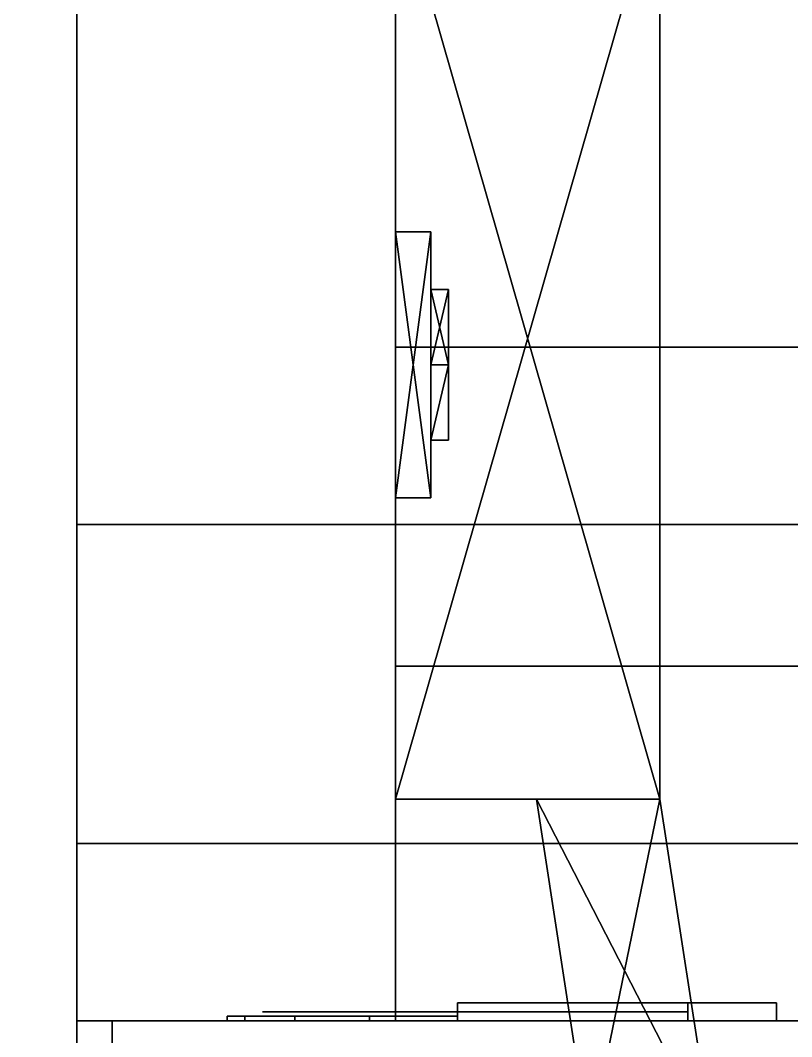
# Model space of a CAD drawing. Extents: x 0 to 2992, y -2739 to 0.
# Drawn here: x 144.8 to 188.4, y -680.9 to -623.6 of the extents above; entities that cross this region are included whole.
import ezdxf

# ---------------------------------------------------------------- set-up
doc = ezdxf.new("R2010")
doc.units = 0
for name, color, linetype in [('LAYER0', 7, 'CONTINUOUS'), ('LAYER219', 28, 'CONTINUOUS'), ('LAYER220', 253, 'CONTINUOUS'), ('LAYER221', 28, 'CONTINUOUS'), ('LAYER222', 253, 'CONTINUOUS'), ('LAYER223', 28, 'CONTINUOUS'), ('LAYER224', 253, 'CONTINUOUS'), ('LAYER225', 28, 'CONTINUOUS'), ('LAYER226', 253, 'CONTINUOUS'), ('LAYER227', 28, 'CONTINUOUS'), ('LAYER228', 253, 'CONTINUOUS'), ('LAYER229', 9, 'CONTINUOUS'), ('LAYER360', 9, 'CONTINUOUS'), ('LAYER362', 9, 'CONTINUOUS'), ('LAYER363', 9, 'CONTINUOUS'), ('LAYER88', 7, 'CONTINUOUS'), ('LAYER91', 7, 'CONTINUOUS'), ('LAYER93', 7, 'CONTINUOUS'), ('LAYER98', 7, 'CONTINUOUS')]:
    doc.layers.add(name, color=color, linetype=linetype)

msp = doc.modelspace()

# ---------------------------------------------------------------- linework, layer by layer
at = {"layer": 'LAYER0', "invisible_edges": 1}
for points in [[(2992.49, 0), (0, -2716.32), (0, 0), (2992.49, 0)], [(2992.49, -2716.32, 5), (0, 0, 5), (0, -2716.32, 5), (2992.49, -2716.32, 5)], [(0, 0, 5), (2992.49, -2716.32, 5), (2992.49, 0, 5), (0, 0, 5)], [(0, -2716.32), (2992.49, 0), (2992.49, -2716.32), (0, -2716.32)]]:
    msp.add_3dface(points, dxfattribs=at)
at = {"layer": 'LAYER219'}
for points in [[(187.5, -679, 167), (169.5, -679, 167), (169.5, -679, 167), (187.5, -679, 167)], [(187.5, -679, 209), (169.5, -679, 209), (169.5, -679, 209), (187.5, -679, 209)], [(182.5, -679, 179), (182.5, -680, 179), (169.5, -680, 179), (169.5, -679, 179)], [(169.5, -679, 179), (169.5, -680, 179), (169.5, -680, 167), (169.5, -679, 167)], [(169.5, -679, 167), (169.5, -680, 167), (187.5, -680, 167), (187.5, -679, 167)], [(182.5, -679, 197), (182.5, -680, 197), (169.5, -680, 197), (169.5, -679, 197)], [(169.5, -679, 197), (169.5, -680, 197), (169.5, -680, 209), (169.5, -679, 209)], [(169.5, -679, 209), (169.5, -680, 209), (187.5, -680, 209), (187.5, -679, 209)], [(182.5, -679, 179), (182.5, -680, 179), (182.5, -680, 197), (182.5, -679, 197)], [(187.5, -679, 209), (187.5, -680, 209), (187.5, -679, 209)], [(187.5, -680, 167), (187.5, -680, 209), (187.5, -679, 209), (187.5, -679, 167)], [(169.5, -680, 179), (169.5, -680, 167), (169.5, -680, 179)], [(169.5, -680, 197), (169.5, -680, 209), (169.5, -680, 197)], [(187.5, -680, 167), (169.5, -680, 167), (169.5, -680, 209), (187.5, -680, 209)], [(182.5, -680, 179), (182.5, -680, 197), (182.5, -680, 179)]]:
    msp.add_3dface(points, dxfattribs=at)
for points, invisible_edges in [([(187.5, -679, 167), (182.5, -679, 179), (169.5, -679, 179), (169.5, -679, 167)], 1), ([(187.5, -679, 209), (182.5, -679, 197), (169.5, -679, 197), (169.5, -679, 209)], 1), ([(187.5, -679, 209), (187.5, -679, 167), (182.5, -679, 179), (182.5, -679, 197)], 10), ([(157.4896, -679.75, 183.0251), (156.5, -679.75, 188), (158.5, -679.75, 188), (158.5, -679.75, 182.5)], 10), ([(156.5, -679.75, 188), (157.4896, -679.75, 192.9749), (158.5, -679.75, 193.5), (158.5, -679.75, 188)], 10), ([(160.3076, -679.75, 178.8076), (157.4896, -679.75, 183.0251), (158.5, -679.75, 182.5), (162, -679.75, 182.5)], 10), ([(157.4896, -679.75, 192.9749), (160.3076, -679.75, 197.1924), (162, -679.75, 193.5), (158.5, -679.75, 193.5)], 10), ([(158.5, -679.5, 193.5), (158.5, -679.5, 182.5), (165.5, -679.5, 182.5), (165.2905, -679.5, 193.3167)], 4), ([(164.5251, -679.75, 175.9896), (160.3076, -679.75, 178.8076), (162, -679.75, 182.5), (165.5, -679.75, 182.5)], 10), ([(160.3076, -679.75, 197.1924), (164.5251, -679.75, 200.0104), (165.5, -679.75, 193.5), (162, -679.75, 193.5)], 10), ([(169.5, -679.75, 175), (164.5251, -679.75, 175.9896), (165.5, -679.75, 182.5), (169.5, -679.75, 179)], 2), ([(164.5251, -679.75, 200.0104), (169.5, -679.75, 201), (169.5, -679.75, 197), (165.5, -679.75, 193.5)], 8), ([(165.2905, -679.5, 193.3167), (165.5, -679.5, 182.5), (169.5, -679.5, 179), (169.5, -679.5, 197)], 5), ([(169.5, -679.5, 197), (169.5, -679.5, 179), (182.5, -679.5, 179), (182.5, -679.5, 197)], 1)]:
    msp.add_3dface(points, dxfattribs=dict(at, invisible_edges=invisible_edges))
at = {"layer": 'LAYER220'}
for points in [[(166, -615.5, 181.2174), (180.9215, -667.5, 181.2174), (166, -667.5, 181.2174), (166, -615.5, 181.2174)], [(180.9215, -615.5, 181.2174), (180.9215, -667.5, 181.2174), (166, -615.5, 181.2174), (180.9215, -615.5, 181.2174)], [(166, -667.5, 194.7826), (180.9215, -615.5, 194.7826), (166, -615.5, 194.7826), (166, -667.5, 194.7826)], [(180.9215, -667.5, 194.7826), (180.9215, -615.5, 194.7826), (166, -667.5, 194.7826), (180.9215, -667.5, 194.7826)], [(180.9215, -615.5, 181.2174), (180.9215, -667.5, 194.7826), (180.9215, -667.5, 181.2174), (180.9215, -615.5, 181.2174)], [(180.9215, -615.5, 194.7826), (180.9215, -667.5, 194.7826), (180.9215, -615.5, 181.2174), (180.9215, -615.5, 194.7826)], [(166, -635.5, 214), (166, -650.5, 214), (167.9895, -650.5, 214), (166, -635.5, 214)], [(167.9895, -635.5, 214), (166, -635.5, 214), (167.9895, -650.5, 214), (167.9895, -635.5, 214)], [(166, -635.5, 162), (166, -635.5, 214), (167.9895, -635.5, 214), (166, -635.5, 162)], [(167.9895, -635.5, 162), (166, -635.5, 162), (167.9895, -635.5, 214), (167.9895, -635.5, 162)], [(166, -650.5, 162), (166, -635.5, 162), (167.9895, -635.5, 162), (166, -650.5, 162)], [(167.9895, -650.5, 162), (166, -650.5, 162), (167.9895, -635.5, 162), (167.9895, -650.5, 162)], [(167.9895, -635.5, 214), (167.9895, -650.5, 214), (167.9895, -650.5, 162), (167.9895, -635.5, 214)], [(167.9895, -635.5, 162), (167.9895, -635.5, 214), (167.9895, -650.5, 162), (167.9895, -635.5, 162)], [(167.9895, -643, 201.2909), (168.9843, -638.7573, 206.087), (168.9843, -643, 201.2909), (167.9895, -643, 201.2909)], [(167.9895, -638.7573, 206.087), (168.9843, -638.7573, 206.087), (167.9895, -643, 201.2909), (167.9895, -638.7573, 206.087)], [(167.9895, -638.7573, 206.087), (168.9843, -643, 210.883), (168.9843, -638.7573, 206.087), (167.9895, -638.7573, 206.087)], [(167.9895, -643, 210.883), (168.9843, -643, 210.883), (167.9895, -638.7573, 206.087), (167.9895, -643, 210.883)], [(167.9895, -643, 201.2909), (167.9895, -638.7573, 206.087), (167.9895, -643, 210.883), (167.9895, -643, 201.2909)], [(167.9895, -643, 165.117), (168.9843, -638.7573, 169.913), (168.9843, -643, 165.117), (167.9895, -643, 165.117)], [(167.9895, -638.7573, 169.913), (168.9843, -638.7573, 169.913), (167.9895, -643, 165.117), (167.9895, -638.7573, 169.913)], [(167.9895, -638.7573, 169.913), (168.9843, -643, 174.7091), (168.9843, -638.7573, 169.913), (167.9895, -638.7573, 169.913)], [(167.9895, -643, 174.7091), (168.9843, -643, 174.7091), (167.9895, -638.7573, 169.913), (167.9895, -643, 174.7091)], [(167.9895, -643, 165.117), (167.9895, -638.7573, 169.913), (167.9895, -643, 174.7091), (167.9895, -643, 165.117)], [(168.9843, -647.2427, 206.087), (168.9843, -638.7573, 206.087), (168.9843, -643, 210.883), (168.9843, -647.2427, 206.087)], [(168.9843, -643, 201.2909), (168.9843, -638.7573, 206.087), (168.9843, -647.2427, 206.087), (168.9843, -643, 201.2909)], [(168.9843, -647.2427, 169.913), (168.9843, -638.7573, 169.913), (168.9843, -643, 174.7091), (168.9843, -647.2427, 169.913)], [(168.9843, -643, 165.117), (168.9843, -638.7573, 169.913), (168.9843, -647.2427, 169.913), (168.9843, -643, 165.117)], [(167.9895, -647.2427, 206.087), (168.9843, -643, 201.2909), (168.9843, -647.2427, 206.087), (167.9895, -647.2427, 206.087)], [(167.9895, -643, 201.2909), (168.9843, -643, 201.2909), (167.9895, -647.2427, 206.087), (167.9895, -643, 201.2909)], [(167.9895, -647.2427, 206.087), (167.9895, -643, 201.2909), (167.9895, -643, 210.883), (167.9895, -647.2427, 206.087)], [(167.9895, -647.2427, 206.087), (168.9843, -643, 210.883), (167.9895, -643, 210.883), (167.9895, -647.2427, 206.087)], [(168.9843, -647.2427, 206.087), (168.9843, -643, 210.883), (167.9895, -647.2427, 206.087), (168.9843, -647.2427, 206.087)], [(167.9895, -647.2427, 169.913), (168.9843, -643, 165.117), (168.9843, -647.2427, 169.913), (167.9895, -647.2427, 169.913)], [(167.9895, -643, 165.117), (168.9843, -643, 165.117), (167.9895, -647.2427, 169.913), (167.9895, -643, 165.117)], [(167.9895, -647.2427, 169.913), (167.9895, -643, 165.117), (167.9895, -643, 174.7091), (167.9895, -647.2427, 169.913)], [(167.9895, -647.2427, 169.913), (168.9843, -643, 174.7091), (167.9895, -643, 174.7091), (167.9895, -647.2427, 169.913)], [(168.9843, -647.2427, 169.913), (168.9843, -643, 174.7091), (167.9895, -647.2427, 169.913), (168.9843, -647.2427, 169.913)], [(167.9895, -650.5, 214), (166, -650.5, 214), (166, -650.5, 162), (167.9895, -650.5, 214)], [(167.9895, -650.5, 162), (167.9895, -650.5, 214), (166, -650.5, 162), (167.9895, -650.5, 162)], [(173.9581, -667.5, 181.2174), (183.9058, -686.8654, 181.2174), (176.9424, -686.8654, 181.2174), (173.9581, -667.5, 181.2174)], [(180.9215, -667.5, 181.2174), (183.9058, -686.8654, 181.2174), (173.9581, -667.5, 181.2174), (180.9215, -667.5, 181.2174)], [(176.9424, -686.8654, 194.7826), (180.9215, -667.5, 194.7826), (173.9581, -667.5, 194.7826), (176.9424, -686.8654, 194.7826)], [(183.9058, -686.8654, 194.7826), (180.9215, -667.5, 194.7826), (176.9424, -686.8654, 194.7826), (183.9058, -686.8654, 194.7826)], [(180.9215, -667.5, 181.2174), (183.9058, -686.8654, 194.7826), (183.9058, -686.8654, 181.2174), (180.9215, -667.5, 181.2174)], [(180.9215, -667.5, 194.7826), (183.9058, -686.8654, 194.7826), (180.9215, -667.5, 181.2174), (180.9215, -667.5, 194.7826)]]:
    msp.add_3dface(points, dxfattribs=at)
at = {"layer": 'LAYER221'}
for points in [[(187.5, -679, 730.5), (169.5, -679, 730.5), (169.5, -679, 730.5), (187.5, -679, 730.5)], [(187.5, -679, 772.5), (169.5, -679, 772.5), (169.5, -679, 772.5), (187.5, -679, 772.5)], [(182.5, -679, 742.5), (182.5, -680, 742.5), (169.5, -680, 742.5), (169.5, -679, 742.5)], [(169.5, -679, 742.5), (169.5, -680, 742.5), (169.5, -680, 730.5), (169.5, -679, 730.5)], [(169.5, -679, 730.5), (169.5, -680, 730.5), (187.5, -680, 730.5), (187.5, -679, 730.5)], [(182.5, -679, 760.5), (182.5, -680, 760.5), (169.5, -680, 760.5), (169.5, -679, 760.5)], [(169.5, -679, 760.5), (169.5, -680, 760.5), (169.5, -680, 772.5), (169.5, -679, 772.5)], [(169.5, -679, 772.5), (169.5, -680, 772.5), (187.5, -680, 772.5), (187.5, -679, 772.5)], [(182.5, -679, 742.5), (182.5, -680, 742.5), (182.5, -680, 760.5), (182.5, -679, 760.5)], [(187.5, -679, 772.5), (187.5, -680, 772.5), (187.5, -679, 772.5)], [(187.5, -680, 730.5), (187.5, -680, 772.5), (187.5, -679, 772.5), (187.5, -679, 730.5)], [(169.5, -680, 742.5), (169.5, -680, 730.5), (169.5, -680, 742.5)], [(169.5, -680, 760.5), (169.5, -680, 772.5), (169.5, -680, 760.5)], [(187.5, -680, 730.5), (169.5, -680, 730.5), (169.5, -680, 772.5), (187.5, -680, 772.5)], [(182.5, -680, 742.5), (182.5, -680, 760.5), (182.5, -680, 742.5)]]:
    msp.add_3dface(points, dxfattribs=at)
for points, invisible_edges in [([(187.5, -679, 730.5), (182.5, -679, 742.5), (169.5, -679, 742.5), (169.5, -679, 730.5)], 1), ([(187.5, -679, 772.5), (182.5, -679, 760.5), (169.5, -679, 760.5), (169.5, -679, 772.5)], 1), ([(187.5, -679, 772.5), (187.5, -679, 730.5), (182.5, -679, 742.5), (182.5, -679, 760.5)], 10), ([(157.4896, -679.75, 746.5251), (156.5, -679.75, 751.5), (158.5, -679.75, 751.5), (158.5, -679.75, 746)], 10), ([(156.5, -679.75, 751.5), (157.4896, -679.75, 756.4749), (158.5, -679.75, 757), (158.5, -679.75, 751.5)], 10), ([(160.3076, -679.75, 742.3076), (157.4896, -679.75, 746.5251), (158.5, -679.75, 746), (162, -679.75, 746)], 10), ([(157.4896, -679.75, 756.4749), (160.3076, -679.75, 760.6924), (162, -679.75, 757), (158.5, -679.75, 757)], 10), ([(158.5, -679.5, 757), (158.5, -679.5, 746), (165.5, -679.5, 746), (165.2905, -679.5, 756.8167)], 4), ([(164.5251, -679.75, 739.4896), (160.3076, -679.75, 742.3076), (162, -679.75, 746), (165.5, -679.75, 746)], 10), ([(160.3076, -679.75, 760.6924), (164.5251, -679.75, 763.5104), (165.5, -679.75, 757), (162, -679.75, 757)], 10), ([(169.5, -679.75, 738.5), (164.5251, -679.75, 739.4896), (165.5, -679.75, 746), (169.5, -679.75, 742.5)], 2), ([(164.5251, -679.75, 763.5104), (169.5, -679.75, 764.5), (169.5, -679.75, 760.5), (165.5, -679.75, 757)], 8), ([(165.2905, -679.5, 756.8167), (165.5, -679.5, 746), (169.5, -679.5, 742.5), (169.5, -679.5, 760.5)], 5), ([(169.5, -679.5, 760.5), (169.5, -679.5, 742.5), (182.5, -679.5, 742.5), (182.5, -679.5, 760.5)], 1)]:
    msp.add_3dface(points, dxfattribs=dict(at, invisible_edges=invisible_edges))
at = {"layer": 'LAYER222'}
for points in [[(166, -615.5, 744.7174), (180.9215, -667.5, 744.7174), (166, -667.5, 744.7174), (166, -615.5, 744.7174)], [(180.9215, -615.5, 744.7174), (180.9215, -667.5, 744.7174), (166, -615.5, 744.7174), (180.9215, -615.5, 744.7174)], [(166, -667.5, 758.2826), (180.9215, -615.5, 758.2826), (166, -615.5, 758.2826), (166, -667.5, 758.2826)], [(180.9215, -667.5, 758.2826), (180.9215, -615.5, 758.2826), (166, -667.5, 758.2826), (180.9215, -667.5, 758.2826)], [(180.9215, -615.5, 744.7174), (180.9215, -667.5, 758.2826), (180.9215, -667.5, 744.7174), (180.9215, -615.5, 744.7174)], [(180.9215, -615.5, 758.2826), (180.9215, -667.5, 758.2826), (180.9215, -615.5, 744.7174), (180.9215, -615.5, 758.2826)], [(166, -635.5, 777.5), (166, -650.5, 777.5), (167.9895, -650.5, 777.5), (166, -635.5, 777.5)], [(167.9895, -635.5, 777.5), (166, -635.5, 777.5), (167.9895, -650.5, 777.5), (167.9895, -635.5, 777.5)], [(166, -635.5, 725.5), (166, -635.5, 777.5), (167.9895, -635.5, 777.5), (166, -635.5, 725.5)], [(167.9895, -635.5, 725.5), (166, -635.5, 725.5), (167.9895, -635.5, 777.5), (167.9895, -635.5, 725.5)], [(166, -650.5, 725.5), (166, -635.5, 725.5), (167.9895, -635.5, 725.5), (166, -650.5, 725.5)], [(167.9895, -650.5, 725.5), (166, -650.5, 725.5), (167.9895, -635.5, 725.5), (167.9895, -650.5, 725.5)], [(167.9895, -635.5, 777.5), (167.9895, -650.5, 777.5), (167.9895, -650.5, 725.5), (167.9895, -635.5, 777.5)], [(167.9895, -635.5, 725.5), (167.9895, -635.5, 777.5), (167.9895, -650.5, 725.5), (167.9895, -635.5, 725.5)], [(167.9895, -643, 764.791), (168.9843, -638.7573, 769.587), (168.9843, -643, 764.791), (167.9895, -643, 764.791)], [(167.9895, -638.7573, 769.587), (168.9843, -638.7573, 769.587), (167.9895, -643, 764.791), (167.9895, -638.7573, 769.587)], [(167.9895, -638.7573, 769.587), (168.9843, -643, 774.383), (168.9843, -638.7573, 769.587), (167.9895, -638.7573, 769.587)], [(167.9895, -643, 774.383), (168.9843, -643, 774.383), (167.9895, -638.7573, 769.587), (167.9895, -643, 774.383)], [(167.9895, -643, 764.791), (167.9895, -638.7573, 769.587), (167.9895, -643, 774.383), (167.9895, -643, 764.791)], [(167.9895, -643, 728.617), (168.9843, -638.7573, 733.413), (168.9843, -643, 728.617), (167.9895, -643, 728.617)], [(167.9895, -638.7573, 733.413), (168.9843, -638.7573, 733.413), (167.9895, -643, 728.617), (167.9895, -638.7573, 733.413)], [(167.9895, -638.7573, 733.413), (168.9843, -643, 738.209), (168.9843, -638.7573, 733.413), (167.9895, -638.7573, 733.413)], [(167.9895, -643, 738.209), (168.9843, -643, 738.209), (167.9895, -638.7573, 733.413), (167.9895, -643, 738.209)], [(167.9895, -643, 728.617), (167.9895, -638.7573, 733.413), (167.9895, -643, 738.209), (167.9895, -643, 728.617)], [(168.9843, -647.2427, 769.587), (168.9843, -638.7573, 769.587), (168.9843, -643, 774.383), (168.9843, -647.2427, 769.587)], [(168.9843, -643, 764.791), (168.9843, -638.7573, 769.587), (168.9843, -647.2427, 769.587), (168.9843, -643, 764.791)], [(168.9843, -647.2427, 733.413), (168.9843, -638.7573, 733.413), (168.9843, -643, 738.209), (168.9843, -647.2427, 733.413)], [(168.9843, -643, 728.617), (168.9843, -638.7573, 733.413), (168.9843, -647.2427, 733.413), (168.9843, -643, 728.617)], [(167.9895, -647.2427, 769.587), (168.9843, -643, 764.791), (168.9843, -647.2427, 769.587), (167.9895, -647.2427, 769.587)], [(167.9895, -643, 764.791), (168.9843, -643, 764.791), (167.9895, -647.2427, 769.587), (167.9895, -643, 764.791)], [(167.9895, -647.2427, 769.587), (167.9895, -643, 764.791), (167.9895, -643, 774.383), (167.9895, -647.2427, 769.587)], [(167.9895, -647.2427, 769.587), (168.9843, -643, 774.383), (167.9895, -643, 774.383), (167.9895, -647.2427, 769.587)], [(168.9843, -647.2427, 769.587), (168.9843, -643, 774.383), (167.9895, -647.2427, 769.587), (168.9843, -647.2427, 769.587)], [(167.9895, -647.2427, 733.413), (168.9843, -643, 728.617), (168.9843, -647.2427, 733.413), (167.9895, -647.2427, 733.413)], [(167.9895, -643, 728.617), (168.9843, -643, 728.617), (167.9895, -647.2427, 733.413), (167.9895, -643, 728.617)], [(167.9895, -647.2427, 733.413), (167.9895, -643, 728.617), (167.9895, -643, 738.209), (167.9895, -647.2427, 733.413)], [(167.9895, -647.2427, 733.413), (168.9843, -643, 738.209), (167.9895, -643, 738.209), (167.9895, -647.2427, 733.413)], [(168.9843, -647.2427, 733.413), (168.9843, -643, 738.209), (167.9895, -647.2427, 733.413), (168.9843, -647.2427, 733.413)], [(167.9895, -650.5, 777.5), (166, -650.5, 777.5), (166, -650.5, 725.5), (167.9895, -650.5, 777.5)], [(167.9895, -650.5, 725.5), (167.9895, -650.5, 777.5), (166, -650.5, 725.5), (167.9895, -650.5, 725.5)], [(173.9581, -667.5, 744.7174), (183.9058, -686.8654, 744.7174), (176.9424, -686.8654, 744.7174), (173.9581, -667.5, 744.7174)], [(180.9215, -667.5, 744.7174), (183.9058, -686.8654, 744.7174), (173.9581, -667.5, 744.7174), (180.9215, -667.5, 744.7174)], [(176.9424, -686.8654, 758.2826), (180.9215, -667.5, 758.2826), (173.9581, -667.5, 758.2826), (176.9424, -686.8654, 758.2826)], [(183.9058, -686.8654, 758.2826), (180.9215, -667.5, 758.2826), (176.9424, -686.8654, 758.2826), (183.9058, -686.8654, 758.2826)], [(180.9215, -667.5, 744.7174), (183.9058, -686.8654, 758.2826), (183.9058, -686.8654, 744.7174), (180.9215, -667.5, 744.7174)], [(180.9215, -667.5, 758.2826), (183.9058, -686.8654, 758.2826), (180.9215, -667.5, 744.7174), (180.9215, -667.5, 758.2826)]]:
    msp.add_3dface(points, dxfattribs=at)
at = {"layer": 'LAYER223'}
for points in [[(187.5, -679, 1294), (169.5, -679, 1294), (169.5, -679, 1294), (187.5, -679, 1294)], [(187.5, -679, 1336), (169.5, -679, 1336), (169.5, -679, 1336), (187.5, -679, 1336)], [(182.5, -679, 1306), (182.5, -680, 1306), (169.5, -680, 1306), (169.5, -679, 1306)], [(169.5, -679, 1306), (169.5, -680, 1306), (169.5, -680, 1294), (169.5, -679, 1294)], [(169.5, -679, 1294), (169.5, -680, 1294), (187.5, -680, 1294), (187.5, -679, 1294)], [(182.5, -679, 1324), (182.5, -680, 1324), (169.5, -680, 1324), (169.5, -679, 1324)], [(169.5, -679, 1324), (169.5, -680, 1324), (169.5, -680, 1336), (169.5, -679, 1336)], [(169.5, -679, 1336), (169.5, -680, 1336), (187.5, -680, 1336), (187.5, -679, 1336)], [(182.5, -679, 1306), (182.5, -680, 1306), (182.5, -680, 1324), (182.5, -679, 1324)], [(187.5, -679, 1336), (187.5, -680, 1336), (187.5, -679, 1336)], [(187.5, -680, 1294), (187.5, -680, 1336), (187.5, -679, 1336), (187.5, -679, 1294)], [(169.5, -680, 1306), (169.5, -680, 1294), (169.5, -680, 1306)], [(169.5, -680, 1324), (169.5, -680, 1336), (169.5, -680, 1324)], [(187.5, -680, 1294), (169.5, -680, 1294), (169.5, -680, 1336), (187.5, -680, 1336)], [(182.5, -680, 1306), (182.5, -680, 1324), (182.5, -680, 1306)]]:
    msp.add_3dface(points, dxfattribs=at)
for points, invisible_edges in [([(187.5, -679, 1294), (182.5, -679, 1306), (169.5, -679, 1306), (169.5, -679, 1294)], 1), ([(187.5, -679, 1336), (182.5, -679, 1324), (169.5, -679, 1324), (169.5, -679, 1336)], 1), ([(187.5, -679, 1336), (187.5, -679, 1294), (182.5, -679, 1306), (182.5, -679, 1324)], 10), ([(157.4896, -679.75, 1310.025), (156.5, -679.75, 1315), (158.5, -679.75, 1315), (158.5, -679.75, 1309.5)], 10), ([(156.5, -679.75, 1315), (157.4896, -679.75, 1319.975), (158.5, -679.75, 1320.5), (158.5, -679.75, 1315)], 10), ([(160.3076, -679.75, 1305.808), (157.4896, -679.75, 1310.025), (158.5, -679.75, 1309.5), (162, -679.75, 1309.5)], 10), ([(157.4896, -679.75, 1319.975), (160.3076, -679.75, 1324.192), (162, -679.75, 1320.5), (158.5, -679.75, 1320.5)], 10), ([(158.5, -679.5, 1320.5), (158.5, -679.5, 1309.5), (165.5, -679.5, 1309.5), (165.2905, -679.5, 1320.317)], 4), ([(164.5251, -679.75, 1302.99), (160.3076, -679.75, 1305.808), (162, -679.75, 1309.5), (165.5, -679.75, 1309.5)], 10), ([(160.3076, -679.75, 1324.192), (164.5251, -679.75, 1327.01), (165.5, -679.75, 1320.5), (162, -679.75, 1320.5)], 10), ([(169.5, -679.75, 1302), (164.5251, -679.75, 1302.99), (165.5, -679.75, 1309.5), (169.5, -679.75, 1306)], 2), ([(164.5251, -679.75, 1327.01), (169.5, -679.75, 1328), (169.5, -679.75, 1324), (165.5, -679.75, 1320.5)], 8), ([(165.2905, -679.5, 1320.317), (165.5, -679.5, 1309.5), (169.5, -679.5, 1306), (169.5, -679.5, 1324)], 5), ([(169.5, -679.5, 1324), (169.5, -679.5, 1306), (182.5, -679.5, 1306), (182.5, -679.5, 1324)], 1)]:
    msp.add_3dface(points, dxfattribs=dict(at, invisible_edges=invisible_edges))
at = {"layer": 'LAYER224'}
for points in [[(166, -615.5, 1308.217), (180.9215, -667.5, 1308.217), (166, -667.5, 1308.217), (166, -615.5, 1308.217)], [(180.9215, -615.5, 1308.217), (180.9215, -667.5, 1308.217), (166, -615.5, 1308.217), (180.9215, -615.5, 1308.217)], [(166, -667.5, 1321.783), (180.9215, -615.5, 1321.783), (166, -615.5, 1321.783), (166, -667.5, 1321.783)], [(180.9215, -667.5, 1321.783), (180.9215, -615.5, 1321.783), (166, -667.5, 1321.783), (180.9215, -667.5, 1321.783)], [(180.9215, -615.5, 1308.217), (180.9215, -667.5, 1321.783), (180.9215, -667.5, 1308.217), (180.9215, -615.5, 1308.217)], [(180.9215, -615.5, 1321.783), (180.9215, -667.5, 1321.783), (180.9215, -615.5, 1308.217), (180.9215, -615.5, 1321.783)], [(166, -635.5, 1341), (166, -650.5, 1341), (167.9895, -650.5, 1341), (166, -635.5, 1341)], [(167.9895, -635.5, 1341), (166, -635.5, 1341), (167.9895, -650.5, 1341), (167.9895, -635.5, 1341)], [(166, -635.5, 1289), (166, -635.5, 1341), (167.9895, -635.5, 1341), (166, -635.5, 1289)], [(167.9895, -635.5, 1289), (166, -635.5, 1289), (167.9895, -635.5, 1341), (167.9895, -635.5, 1289)], [(166, -650.5, 1289), (166, -635.5, 1289), (167.9895, -635.5, 1289), (166, -650.5, 1289)], [(167.9895, -650.5, 1289), (166, -650.5, 1289), (167.9895, -635.5, 1289), (167.9895, -650.5, 1289)], [(167.9895, -635.5, 1341), (167.9895, -650.5, 1341), (167.9895, -650.5, 1289), (167.9895, -635.5, 1341)], [(167.9895, -635.5, 1289), (167.9895, -635.5, 1341), (167.9895, -650.5, 1289), (167.9895, -635.5, 1289)], [(167.9895, -643, 1328.291), (168.9843, -638.7573, 1333.087), (168.9843, -643, 1328.291), (167.9895, -643, 1328.291)], [(167.9895, -638.7573, 1333.087), (168.9843, -638.7573, 1333.087), (167.9895, -643, 1328.291), (167.9895, -638.7573, 1333.087)], [(167.9895, -638.7573, 1333.087), (168.9843, -643, 1337.883), (168.9843, -638.7573, 1333.087), (167.9895, -638.7573, 1333.087)], [(167.9895, -643, 1337.883), (168.9843, -643, 1337.883), (167.9895, -638.7573, 1333.087), (167.9895, -643, 1337.883)], [(167.9895, -643, 1328.291), (167.9895, -638.7573, 1333.087), (167.9895, -643, 1337.883), (167.9895, -643, 1328.291)], [(167.9895, -643, 1292.117), (168.9843, -638.7573, 1296.913), (168.9843, -643, 1292.117), (167.9895, -643, 1292.117)], [(167.9895, -638.7573, 1296.913), (168.9843, -638.7573, 1296.913), (167.9895, -643, 1292.117), (167.9895, -638.7573, 1296.913)], [(167.9895, -638.7573, 1296.913), (168.9843, -643, 1301.709), (168.9843, -638.7573, 1296.913), (167.9895, -638.7573, 1296.913)], [(167.9895, -643, 1301.709), (168.9843, -643, 1301.709), (167.9895, -638.7573, 1296.913), (167.9895, -643, 1301.709)], [(167.9895, -643, 1292.117), (167.9895, -638.7573, 1296.913), (167.9895, -643, 1301.709), (167.9895, -643, 1292.117)], [(168.9843, -647.2427, 1333.087), (168.9843, -638.7573, 1333.087), (168.9843, -643, 1337.883), (168.9843, -647.2427, 1333.087)], [(168.9843, -643, 1328.291), (168.9843, -638.7573, 1333.087), (168.9843, -647.2427, 1333.087), (168.9843, -643, 1328.291)], [(168.9843, -647.2427, 1296.913), (168.9843, -638.7573, 1296.913), (168.9843, -643, 1301.709), (168.9843, -647.2427, 1296.913)], [(168.9843, -643, 1292.117), (168.9843, -638.7573, 1296.913), (168.9843, -647.2427, 1296.913), (168.9843, -643, 1292.117)], [(167.9895, -647.2427, 1333.087), (168.9843, -643, 1328.291), (168.9843, -647.2427, 1333.087), (167.9895, -647.2427, 1333.087)], [(167.9895, -643, 1328.291), (168.9843, -643, 1328.291), (167.9895, -647.2427, 1333.087), (167.9895, -643, 1328.291)], [(167.9895, -647.2427, 1333.087), (167.9895, -643, 1328.291), (167.9895, -643, 1337.883), (167.9895, -647.2427, 1333.087)], [(167.9895, -647.2427, 1333.087), (168.9843, -643, 1337.883), (167.9895, -643, 1337.883), (167.9895, -647.2427, 1333.087)], [(168.9843, -647.2427, 1333.087), (168.9843, -643, 1337.883), (167.9895, -647.2427, 1333.087), (168.9843, -647.2427, 1333.087)], [(167.9895, -647.2427, 1296.913), (168.9843, -643, 1292.117), (168.9843, -647.2427, 1296.913), (167.9895, -647.2427, 1296.913)], [(167.9895, -643, 1292.117), (168.9843, -643, 1292.117), (167.9895, -647.2427, 1296.913), (167.9895, -643, 1292.117)], [(167.9895, -647.2427, 1296.913), (167.9895, -643, 1292.117), (167.9895, -643, 1301.709), (167.9895, -647.2427, 1296.913)], [(167.9895, -647.2427, 1296.913), (168.9843, -643, 1301.709), (167.9895, -643, 1301.709), (167.9895, -647.2427, 1296.913)], [(168.9843, -647.2427, 1296.913), (168.9843, -643, 1301.709), (167.9895, -647.2427, 1296.913), (168.9843, -647.2427, 1296.913)], [(167.9895, -650.5, 1341), (166, -650.5, 1341), (166, -650.5, 1289), (167.9895, -650.5, 1341)], [(167.9895, -650.5, 1289), (167.9895, -650.5, 1341), (166, -650.5, 1289), (167.9895, -650.5, 1289)], [(173.9581, -667.5, 1308.217), (183.9058, -686.8654, 1308.217), (176.9424, -686.8654, 1308.217), (173.9581, -667.5, 1308.217)], [(180.9215, -667.5, 1308.217), (183.9058, -686.8654, 1308.217), (173.9581, -667.5, 1308.217), (180.9215, -667.5, 1308.217)], [(176.9424, -686.8654, 1321.783), (180.9215, -667.5, 1321.783), (173.9581, -667.5, 1321.783), (176.9424, -686.8654, 1321.783)], [(183.9058, -686.8654, 1321.783), (180.9215, -667.5, 1321.783), (176.9424, -686.8654, 1321.783), (183.9058, -686.8654, 1321.783)], [(180.9215, -667.5, 1308.217), (183.9058, -686.8654, 1321.783), (183.9058, -686.8654, 1308.217), (180.9215, -667.5, 1308.217)], [(180.9215, -667.5, 1321.783), (183.9058, -686.8654, 1321.783), (180.9215, -667.5, 1308.217), (180.9215, -667.5, 1321.783)]]:
    msp.add_3dface(points, dxfattribs=at)
at = {"layer": 'LAYER225'}
for points in [[(187.5, -679, 1857.5), (169.5, -679, 1857.5), (169.5, -679, 1857.5), (187.5, -679, 1857.5)], [(187.5, -679, 1899.5), (169.5, -679, 1899.5), (169.5, -679, 1899.5), (187.5, -679, 1899.5)], [(182.5, -679, 1869.5), (182.5, -680, 1869.5), (169.5, -680, 1869.5), (169.5, -679, 1869.5)], [(169.5, -679, 1869.5), (169.5, -680, 1869.5), (169.5, -680, 1857.5), (169.5, -679, 1857.5)], [(169.5, -679, 1857.5), (169.5, -680, 1857.5), (187.5, -680, 1857.5), (187.5, -679, 1857.5)], [(182.5, -679, 1887.5), (182.5, -680, 1887.5), (169.5, -680, 1887.5), (169.5, -679, 1887.5)], [(169.5, -679, 1887.5), (169.5, -680, 1887.5), (169.5, -680, 1899.5), (169.5, -679, 1899.5)], [(169.5, -679, 1899.5), (169.5, -680, 1899.5), (187.5, -680, 1899.5), (187.5, -679, 1899.5)], [(182.5, -679, 1869.5), (182.5, -680, 1869.5), (182.5, -680, 1887.5), (182.5, -679, 1887.5)], [(187.5, -679, 1899.5), (187.5, -680, 1899.5), (187.5, -679, 1899.5)], [(187.5, -680, 1857.5), (187.5, -680, 1899.5), (187.5, -679, 1899.5), (187.5, -679, 1857.5)], [(169.5, -680, 1869.5), (169.5, -680, 1857.5), (169.5, -680, 1869.5)], [(169.5, -680, 1887.5), (169.5, -680, 1899.5), (169.5, -680, 1887.5)], [(187.5, -680, 1857.5), (169.5, -680, 1857.5), (169.5, -680, 1899.5), (187.5, -680, 1899.5)], [(182.5, -680, 1869.5), (182.5, -680, 1887.5), (182.5, -680, 1869.5)]]:
    msp.add_3dface(points, dxfattribs=at)
for points, invisible_edges in [([(187.5, -679, 1857.5), (182.5, -679, 1869.5), (169.5, -679, 1869.5), (169.5, -679, 1857.5)], 1), ([(187.5, -679, 1899.5), (182.5, -679, 1887.5), (169.5, -679, 1887.5), (169.5, -679, 1899.5)], 1), ([(187.5, -679, 1899.5), (187.5, -679, 1857.5), (182.5, -679, 1869.5), (182.5, -679, 1887.5)], 10), ([(157.4896, -679.75, 1873.525), (156.5, -679.75, 1878.5), (158.5, -679.75, 1878.5), (158.5, -679.75, 1873)], 10), ([(156.5, -679.75, 1878.5), (157.4896, -679.75, 1883.475), (158.5, -679.75, 1884), (158.5, -679.75, 1878.5)], 10), ([(160.3076, -679.75, 1869.308), (157.4896, -679.75, 1873.525), (158.5, -679.75, 1873), (162, -679.75, 1873)], 10), ([(157.4896, -679.75, 1883.475), (160.3076, -679.75, 1887.692), (162, -679.75, 1884), (158.5, -679.75, 1884)], 10), ([(158.5, -679.5, 1884), (158.5, -679.5, 1873), (165.5, -679.5, 1873), (165.2905, -679.5, 1883.817)], 4), ([(164.5251, -679.75, 1866.49), (160.3076, -679.75, 1869.308), (162, -679.75, 1873), (165.5, -679.75, 1873)], 10), ([(160.3076, -679.75, 1887.692), (164.5251, -679.75, 1890.51), (165.5, -679.75, 1884), (162, -679.75, 1884)], 10), ([(169.5, -679.75, 1865.5), (164.5251, -679.75, 1866.49), (165.5, -679.75, 1873), (169.5, -679.75, 1869.5)], 2), ([(164.5251, -679.75, 1890.51), (169.5, -679.75, 1891.5), (169.5, -679.75, 1887.5), (165.5, -679.75, 1884)], 8), ([(165.2905, -679.5, 1883.817), (165.5, -679.5, 1873), (169.5, -679.5, 1869.5), (169.5, -679.5, 1887.5)], 5), ([(169.5, -679.5, 1887.5), (169.5, -679.5, 1869.5), (182.5, -679.5, 1869.5), (182.5, -679.5, 1887.5)], 1)]:
    msp.add_3dface(points, dxfattribs=dict(at, invisible_edges=invisible_edges))
at = {"layer": 'LAYER226'}
for points in [[(166, -615.5, 1871.717), (180.9215, -667.5, 1871.717), (166, -667.5, 1871.717), (166, -615.5, 1871.717)], [(180.9215, -615.5, 1871.717), (180.9215, -667.5, 1871.717), (166, -615.5, 1871.717), (180.9215, -615.5, 1871.717)], [(166, -667.5, 1885.283), (180.9215, -615.5, 1885.283), (166, -615.5, 1885.283), (166, -667.5, 1885.283)], [(180.9215, -667.5, 1885.283), (180.9215, -615.5, 1885.283), (166, -667.5, 1885.283), (180.9215, -667.5, 1885.283)], [(180.9215, -615.5, 1871.717), (180.9215, -667.5, 1885.283), (180.9215, -667.5, 1871.717), (180.9215, -615.5, 1871.717)], [(180.9215, -615.5, 1885.283), (180.9215, -667.5, 1885.283), (180.9215, -615.5, 1871.717), (180.9215, -615.5, 1885.283)], [(166, -635.5, 1904.5), (166, -650.5, 1904.5), (167.9895, -650.5, 1904.5), (166, -635.5, 1904.5)], [(167.9895, -635.5, 1904.5), (166, -635.5, 1904.5), (167.9895, -650.5, 1904.5), (167.9895, -635.5, 1904.5)], [(166, -635.5, 1852.5), (166, -635.5, 1904.5), (167.9895, -635.5, 1904.5), (166, -635.5, 1852.5)], [(167.9895, -635.5, 1852.5), (166, -635.5, 1852.5), (167.9895, -635.5, 1904.5), (167.9895, -635.5, 1852.5)], [(166, -650.5, 1852.5), (166, -635.5, 1852.5), (167.9895, -635.5, 1852.5), (166, -650.5, 1852.5)], [(167.9895, -650.5, 1852.5), (166, -650.5, 1852.5), (167.9895, -635.5, 1852.5), (167.9895, -650.5, 1852.5)], [(167.9895, -635.5, 1904.5), (167.9895, -650.5, 1904.5), (167.9895, -650.5, 1852.5), (167.9895, -635.5, 1904.5)], [(167.9895, -635.5, 1852.5), (167.9895, -635.5, 1904.5), (167.9895, -650.5, 1852.5), (167.9895, -635.5, 1852.5)], [(167.9895, -643, 1891.791), (168.9843, -638.7573, 1896.587), (168.9843, -643, 1891.791), (167.9895, -643, 1891.791)], [(167.9895, -638.7573, 1896.587), (168.9843, -638.7573, 1896.587), (167.9895, -643, 1891.791), (167.9895, -638.7573, 1896.587)], [(167.9895, -638.7573, 1896.587), (168.9843, -643, 1901.383), (168.9843, -638.7573, 1896.587), (167.9895, -638.7573, 1896.587)], [(167.9895, -643, 1901.383), (168.9843, -643, 1901.383), (167.9895, -638.7573, 1896.587), (167.9895, -643, 1901.383)], [(167.9895, -643, 1891.791), (167.9895, -638.7573, 1896.587), (167.9895, -643, 1901.383), (167.9895, -643, 1891.791)], [(167.9895, -643, 1855.617), (168.9843, -638.7573, 1860.413), (168.9843, -643, 1855.617), (167.9895, -643, 1855.617)], [(167.9895, -638.7573, 1860.413), (168.9843, -638.7573, 1860.413), (167.9895, -643, 1855.617), (167.9895, -638.7573, 1860.413)], [(167.9895, -638.7573, 1860.413), (168.9843, -643, 1865.209), (168.9843, -638.7573, 1860.413), (167.9895, -638.7573, 1860.413)], [(167.9895, -643, 1865.209), (168.9843, -643, 1865.209), (167.9895, -638.7573, 1860.413), (167.9895, -643, 1865.209)], [(167.9895, -643, 1855.617), (167.9895, -638.7573, 1860.413), (167.9895, -643, 1865.209), (167.9895, -643, 1855.617)], [(168.9843, -647.2427, 1896.587), (168.9843, -638.7573, 1896.587), (168.9843, -643, 1901.383), (168.9843, -647.2427, 1896.587)], [(168.9843, -643, 1891.791), (168.9843, -638.7573, 1896.587), (168.9843, -647.2427, 1896.587), (168.9843, -643, 1891.791)], [(168.9843, -647.2427, 1860.413), (168.9843, -638.7573, 1860.413), (168.9843, -643, 1865.209), (168.9843, -647.2427, 1860.413)], [(168.9843, -643, 1855.617), (168.9843, -638.7573, 1860.413), (168.9843, -647.2427, 1860.413), (168.9843, -643, 1855.617)], [(167.9895, -647.2427, 1896.587), (168.9843, -643, 1891.791), (168.9843, -647.2427, 1896.587), (167.9895, -647.2427, 1896.587)], [(167.9895, -643, 1891.791), (168.9843, -643, 1891.791), (167.9895, -647.2427, 1896.587), (167.9895, -643, 1891.791)], [(167.9895, -647.2427, 1896.587), (167.9895, -643, 1891.791), (167.9895, -643, 1901.383), (167.9895, -647.2427, 1896.587)], [(167.9895, -647.2427, 1896.587), (168.9843, -643, 1901.383), (167.9895, -643, 1901.383), (167.9895, -647.2427, 1896.587)], [(168.9843, -647.2427, 1896.587), (168.9843, -643, 1901.383), (167.9895, -647.2427, 1896.587), (168.9843, -647.2427, 1896.587)], [(167.9895, -647.2427, 1860.413), (168.9843, -643, 1855.617), (168.9843, -647.2427, 1860.413), (167.9895, -647.2427, 1860.413)], [(167.9895, -643, 1855.617), (168.9843, -643, 1855.617), (167.9895, -647.2427, 1860.413), (167.9895, -643, 1855.617)], [(167.9895, -647.2427, 1860.413), (167.9895, -643, 1855.617), (167.9895, -643, 1865.209), (167.9895, -647.2427, 1860.413)], [(167.9895, -647.2427, 1860.413), (168.9843, -643, 1865.209), (167.9895, -643, 1865.209), (167.9895, -647.2427, 1860.413)], [(168.9843, -647.2427, 1860.413), (168.9843, -643, 1865.209), (167.9895, -647.2427, 1860.413), (168.9843, -647.2427, 1860.413)], [(167.9895, -650.5, 1904.5), (166, -650.5, 1904.5), (166, -650.5, 1852.5), (167.9895, -650.5, 1904.5)], [(167.9895, -650.5, 1852.5), (167.9895, -650.5, 1904.5), (166, -650.5, 1852.5), (167.9895, -650.5, 1852.5)], [(173.9581, -667.5, 1871.717), (183.9058, -686.8654, 1871.717), (176.9424, -686.8654, 1871.717), (173.9581, -667.5, 1871.717)], [(180.9215, -667.5, 1871.717), (183.9058, -686.8654, 1871.717), (173.9581, -667.5, 1871.717), (180.9215, -667.5, 1871.717)], [(176.9424, -686.8654, 1885.283), (180.9215, -667.5, 1885.283), (173.9581, -667.5, 1885.283), (176.9424, -686.8654, 1885.283)], [(183.9058, -686.8654, 1885.283), (180.9215, -667.5, 1885.283), (176.9424, -686.8654, 1885.283), (183.9058, -686.8654, 1885.283)], [(180.9215, -667.5, 1871.717), (183.9058, -686.8654, 1885.283), (183.9058, -686.8654, 1871.717), (180.9215, -667.5, 1871.717)], [(180.9215, -667.5, 1885.283), (183.9058, -686.8654, 1885.283), (180.9215, -667.5, 1871.717), (180.9215, -667.5, 1885.283)]]:
    msp.add_3dface(points, dxfattribs=at)
at = {"layer": 'LAYER227'}
for points in [[(187.5, -679, 2421), (169.5, -679, 2421), (169.5, -679, 2421), (187.5, -679, 2421)], [(187.5, -679, 2463), (169.5, -679, 2463), (169.5, -679, 2463), (187.5, -679, 2463)], [(182.5, -679, 2433), (182.5, -680, 2433), (169.5, -680, 2433), (169.5, -679, 2433)], [(169.5, -679, 2433), (169.5, -680, 2433), (169.5, -680, 2421), (169.5, -679, 2421)], [(169.5, -679, 2421), (169.5, -680, 2421), (187.5, -680, 2421), (187.5, -679, 2421)], [(182.5, -679, 2451), (182.5, -680, 2451), (169.5, -680, 2451), (169.5, -679, 2451)], [(169.5, -679, 2451), (169.5, -680, 2451), (169.5, -680, 2463), (169.5, -679, 2463)], [(169.5, -679, 2463), (169.5, -680, 2463), (187.5, -680, 2463), (187.5, -679, 2463)], [(182.5, -679, 2433), (182.5, -680, 2433), (182.5, -680, 2451), (182.5, -679, 2451)], [(187.5, -679, 2463), (187.5, -680, 2463), (187.5, -679, 2463)], [(187.5, -680, 2421), (187.5, -680, 2463), (187.5, -679, 2463), (187.5, -679, 2421)], [(169.5, -680, 2433), (169.5, -680, 2421), (169.5, -680, 2433)], [(169.5, -680, 2451), (169.5, -680, 2463), (169.5, -680, 2451)], [(187.5, -680, 2421), (169.5, -680, 2421), (169.5, -680, 2463), (187.5, -680, 2463)], [(182.5, -680, 2433), (182.5, -680, 2451), (182.5, -680, 2433)]]:
    msp.add_3dface(points, dxfattribs=at)
for points, invisible_edges in [([(187.5, -679, 2421), (182.5, -679, 2433), (169.5, -679, 2433), (169.5, -679, 2421)], 1), ([(187.5, -679, 2463), (182.5, -679, 2451), (169.5, -679, 2451), (169.5, -679, 2463)], 1), ([(187.5, -679, 2463), (187.5, -679, 2421), (182.5, -679, 2433), (182.5, -679, 2451)], 10), ([(157.4896, -679.75, 2437.025), (156.5, -679.75, 2442), (158.5, -679.75, 2442), (158.5, -679.75, 2436.5)], 10), ([(156.5, -679.75, 2442), (157.4896, -679.75, 2446.975), (158.5, -679.75, 2447.5), (158.5, -679.75, 2442)], 10), ([(160.3076, -679.75, 2432.808), (157.4896, -679.75, 2437.025), (158.5, -679.75, 2436.5), (162, -679.75, 2436.5)], 10), ([(157.4896, -679.75, 2446.975), (160.3076, -679.75, 2451.192), (162, -679.75, 2447.5), (158.5, -679.75, 2447.5)], 10), ([(158.5, -679.5, 2447.5), (158.5, -679.5, 2436.5), (165.5, -679.5, 2436.5), (165.2905, -679.5, 2447.317)], 4), ([(164.5251, -679.75, 2429.99), (160.3076, -679.75, 2432.808), (162, -679.75, 2436.5), (165.5, -679.75, 2436.5)], 10), ([(160.3076, -679.75, 2451.192), (164.5251, -679.75, 2454.01), (165.5, -679.75, 2447.5), (162, -679.75, 2447.5)], 10), ([(169.5, -679.75, 2429), (164.5251, -679.75, 2429.99), (165.5, -679.75, 2436.5), (169.5, -679.75, 2433)], 2), ([(164.5251, -679.75, 2454.01), (169.5, -679.75, 2455), (169.5, -679.75, 2451), (165.5, -679.75, 2447.5)], 8), ([(165.2905, -679.5, 2447.317), (165.5, -679.5, 2436.5), (169.5, -679.5, 2433), (169.5, -679.5, 2451)], 5), ([(169.5, -679.5, 2451), (169.5, -679.5, 2433), (182.5, -679.5, 2433), (182.5, -679.5, 2451)], 1)]:
    msp.add_3dface(points, dxfattribs=dict(at, invisible_edges=invisible_edges))
at = {"layer": 'LAYER228'}
for points in [[(166, -615.5, 2435.217), (180.9215, -667.5, 2435.217), (166, -667.5, 2435.217), (166, -615.5, 2435.217)], [(180.9215, -615.5, 2435.217), (180.9215, -667.5, 2435.217), (166, -615.5, 2435.217), (180.9215, -615.5, 2435.217)], [(166, -667.5, 2448.783), (180.9215, -615.5, 2448.783), (166, -615.5, 2448.783), (166, -667.5, 2448.783)], [(180.9215, -667.5, 2448.783), (180.9215, -615.5, 2448.783), (166, -667.5, 2448.783), (180.9215, -667.5, 2448.783)], [(180.9215, -615.5, 2435.217), (180.9215, -667.5, 2448.783), (180.9215, -667.5, 2435.217), (180.9215, -615.5, 2435.217)], [(180.9215, -615.5, 2448.783), (180.9215, -667.5, 2448.783), (180.9215, -615.5, 2435.217), (180.9215, -615.5, 2448.783)], [(166, -635.5, 2468), (166, -650.5, 2468), (167.9895, -650.5, 2468), (166, -635.5, 2468)], [(167.9895, -635.5, 2468), (166, -635.5, 2468), (167.9895, -650.5, 2468), (167.9895, -635.5, 2468)], [(166, -635.5, 2416), (166, -635.5, 2468), (167.9895, -635.5, 2468), (166, -635.5, 2416)], [(167.9895, -635.5, 2416), (166, -635.5, 2416), (167.9895, -635.5, 2468), (167.9895, -635.5, 2416)], [(166, -650.5, 2416), (166, -635.5, 2416), (167.9895, -635.5, 2416), (166, -650.5, 2416)], [(167.9895, -650.5, 2416), (166, -650.5, 2416), (167.9895, -635.5, 2416), (167.9895, -650.5, 2416)], [(167.9895, -635.5, 2468), (167.9895, -650.5, 2468), (167.9895, -650.5, 2416), (167.9895, -635.5, 2468)], [(167.9895, -635.5, 2416), (167.9895, -635.5, 2468), (167.9895, -650.5, 2416), (167.9895, -635.5, 2416)], [(167.9895, -643, 2455.291), (168.9843, -638.7573, 2460.087), (168.9843, -643, 2455.291), (167.9895, -643, 2455.291)], [(167.9895, -638.7573, 2460.087), (168.9843, -638.7573, 2460.087), (167.9895, -643, 2455.291), (167.9895, -638.7573, 2460.087)], [(167.9895, -638.7573, 2460.087), (168.9843, -643, 2464.883), (168.9843, -638.7573, 2460.087), (167.9895, -638.7573, 2460.087)], [(167.9895, -643, 2464.883), (168.9843, -643, 2464.883), (167.9895, -638.7573, 2460.087), (167.9895, -643, 2464.883)], [(167.9895, -643, 2455.291), (167.9895, -638.7573, 2460.087), (167.9895, -643, 2464.883), (167.9895, -643, 2455.291)], [(167.9895, -643, 2419.117), (168.9843, -638.7573, 2423.913), (168.9843, -643, 2419.117), (167.9895, -643, 2419.117)], [(167.9895, -638.7573, 2423.913), (168.9843, -638.7573, 2423.913), (167.9895, -643, 2419.117), (167.9895, -638.7573, 2423.913)], [(167.9895, -638.7573, 2423.913), (168.9843, -643, 2428.709), (168.9843, -638.7573, 2423.913), (167.9895, -638.7573, 2423.913)], [(167.9895, -643, 2428.709), (168.9843, -643, 2428.709), (167.9895, -638.7573, 2423.913), (167.9895, -643, 2428.709)], [(167.9895, -643, 2419.117), (167.9895, -638.7573, 2423.913), (167.9895, -643, 2428.709), (167.9895, -643, 2419.117)], [(168.9843, -647.2427, 2460.087), (168.9843, -638.7573, 2460.087), (168.9843, -643, 2464.883), (168.9843, -647.2427, 2460.087)], [(168.9843, -643, 2455.291), (168.9843, -638.7573, 2460.087), (168.9843, -647.2427, 2460.087), (168.9843, -643, 2455.291)], [(168.9843, -647.2427, 2423.913), (168.9843, -638.7573, 2423.913), (168.9843, -643, 2428.709), (168.9843, -647.2427, 2423.913)], [(168.9843, -643, 2419.117), (168.9843, -638.7573, 2423.913), (168.9843, -647.2427, 2423.913), (168.9843, -643, 2419.117)], [(167.9895, -647.2427, 2460.087), (168.9843, -643, 2455.291), (168.9843, -647.2427, 2460.087), (167.9895, -647.2427, 2460.087)], [(167.9895, -643, 2455.291), (168.9843, -643, 2455.291), (167.9895, -647.2427, 2460.087), (167.9895, -643, 2455.291)], [(167.9895, -647.2427, 2460.087), (167.9895, -643, 2455.291), (167.9895, -643, 2464.883), (167.9895, -647.2427, 2460.087)], [(167.9895, -647.2427, 2460.087), (168.9843, -643, 2464.883), (167.9895, -643, 2464.883), (167.9895, -647.2427, 2460.087)], [(168.9843, -647.2427, 2460.087), (168.9843, -643, 2464.883), (167.9895, -647.2427, 2460.087), (168.9843, -647.2427, 2460.087)], [(167.9895, -647.2427, 2423.913), (168.9843, -643, 2419.117), (168.9843, -647.2427, 2423.913), (167.9895, -647.2427, 2423.913)], [(167.9895, -643, 2419.117), (168.9843, -643, 2419.117), (167.9895, -647.2427, 2423.913), (167.9895, -643, 2419.117)], [(167.9895, -647.2427, 2423.913), (167.9895, -643, 2419.117), (167.9895, -643, 2428.709), (167.9895, -647.2427, 2423.913)], [(167.9895, -647.2427, 2423.913), (168.9843, -643, 2428.709), (167.9895, -643, 2428.709), (167.9895, -647.2427, 2423.913)], [(168.9843, -647.2427, 2423.913), (168.9843, -643, 2428.709), (167.9895, -647.2427, 2423.913), (168.9843, -647.2427, 2423.913)], [(167.9895, -650.5, 2468), (166, -650.5, 2468), (166, -650.5, 2416), (167.9895, -650.5, 2468)], [(167.9895, -650.5, 2416), (167.9895, -650.5, 2468), (166, -650.5, 2416), (167.9895, -650.5, 2416)], [(173.9581, -667.5, 2435.217), (183.9058, -686.8654, 2435.217), (176.9424, -686.8654, 2435.217), (173.9581, -667.5, 2435.217)], [(180.9215, -667.5, 2435.217), (183.9058, -686.8654, 2435.217), (173.9581, -667.5, 2435.217), (180.9215, -667.5, 2435.217)], [(176.9424, -686.8654, 2448.783), (180.9215, -667.5, 2448.783), (173.9581, -667.5, 2448.783), (176.9424, -686.8654, 2448.783)], [(183.9058, -686.8654, 2448.783), (180.9215, -667.5, 2448.783), (176.9424, -686.8654, 2448.783), (183.9058, -686.8654, 2448.783)], [(180.9215, -667.5, 2435.217), (183.9058, -686.8654, 2448.783), (183.9058, -686.8654, 2435.217), (180.9215, -667.5, 2435.217)], [(180.9215, -667.5, 2448.783), (183.9058, -686.8654, 2448.783), (180.9215, -667.5, 2435.217), (180.9215, -667.5, 2448.783)]]:
    msp.add_3dface(points, dxfattribs=at)
at = {"layer": 'LAYER229', "invisible_edges": 1}
for points in [[(566.5, -680, 88), (150, -680, 2542), (566.5, -680, 2542), (566.5, -680, 88)], [(150, -680, 2542), (566.5, -680, 88), (150, -680, 88), (150, -680, 2542)], [(566.5, -680, 88), (150, -698, 88), (150, -680, 88), (566.5, -680, 88)], [(150, -698, 88), (566.5, -680, 88), (566.5, -698, 88), (150, -698, 88)], [(150, -698, 88), (150, -680, 2542), (150, -680, 88), (150, -698, 88)], [(150, -680, 2542), (150, -698, 88), (150, -698, 2542), (150, -680, 2542)], [(566.5, -698, 2542), (150, -680, 2542), (150, -698, 2542), (566.5, -698, 2542)], [(150, -680, 2542), (566.5, -698, 2542), (566.5, -680, 2542), (150, -680, 2542)]]:
    msp.add_3dface(points, dxfattribs=at)
at = {"layer": 'LAYER360', "invisible_edges": 1}
for points in [[(148, -600, 2648), (130, -700, 2648), (148, -700, 2648), (148, -600, 2648)], [(130, -700, 2648), (148, -600, 2648), (130, -600, 2648), (130, -700, 2648)], [(130, -600, 5), (148, -700, 5), (130, -700, 5), (130, -600, 5)], [(148, -700, 5), (130, -600, 5), (148, -600, 5), (148, -700, 5)], [(148, -700, 5), (148, -600, 2648), (148, -700, 2648), (148, -700, 5)], [(148, -600, 2648), (148, -700, 5), (148, -600, 5), (148, -600, 2648)]]:
    msp.add_3dface(points, dxfattribs=at)
at = {"layer": 'LAYER362', "invisible_edges": 1}
for points in [[(148, -652, 2545), (148, -670, 2645), (148, -652, 2645), (148, -652, 2545)], [(148, -670, 2645), (148, -652, 2545), (148, -670, 2545), (148, -670, 2645)], [(1382, -652, 2645), (148, -670, 2645), (1382, -670, 2645), (1382, -652, 2645)], [(148, -670, 2645), (1382, -652, 2645), (148, -652, 2645), (148, -670, 2645)], [(148, -652, 2545), (1382, -670, 2545), (148, -670, 2545), (148, -652, 2545)], [(1382, -670, 2545), (148, -652, 2545), (1382, -652, 2545), (1382, -670, 2545)], [(1382, -652, 2645), (148, -652, 2545), (148, -652, 2645), (1382, -652, 2645)], [(148, -652, 2545), (1382, -652, 2645), (1382, -652, 2545), (148, -652, 2545)], [(1382, -670, 2545), (148, -670, 2645), (148, -670, 2545), (1382, -670, 2545)], [(148, -670, 2645), (1382, -670, 2545), (1382, -670, 2645), (148, -670, 2645)]]:
    msp.add_3dface(points, dxfattribs=at)
at = {"layer": 'LAYER363', "invisible_edges": 1}
for points in [[(148, -680, 5), (148, -698, 85), (148, -680, 85), (148, -680, 5)], [(148, -698, 85), (148, -680, 5), (148, -698, 5), (148, -698, 85)], [(1382, -680, 85), (148, -698, 85), (1382, -698, 85), (1382, -680, 85)], [(148, -698, 85), (1382, -680, 85), (148, -680, 85), (148, -698, 85)], [(148, -680, 5), (1382, -698, 5), (148, -698, 5), (148, -680, 5)], [(1382, -698, 5), (148, -680, 5), (1382, -680, 5), (1382, -698, 5)], [(1382, -680, 85), (148, -680, 5), (148, -680, 85), (1382, -680, 85)], [(148, -680, 5), (1382, -680, 85), (1382, -680, 5), (148, -680, 5)]]:
    msp.add_3dface(points, dxfattribs=at)
at = {"layer": 'LAYER88', "invisible_edges": 1}
for points in [[(148, -120, 5), (166, -680, 5), (148, -680, 5), (148, -120, 5)], [(166, -680, 5), (148, -120, 5), (166, -120, 5), (166, -680, 5)], [(166, -120, 2545), (148, -680, 2545), (166, -680, 2545), (166, -120, 2545)], [(148, -680, 2545), (166, -120, 2545), (148, -120, 2545), (148, -680, 2545)], [(148, -680, 2545), (148, -120, 5), (148, -680, 5), (148, -680, 2545)], [(148, -120, 5), (148, -680, 2545), (148, -120, 2545), (148, -120, 5)], [(166, -120, 2545), (166, -680, 5), (166, -120, 5), (166, -120, 2545)], [(166, -680, 5), (166, -120, 2545), (166, -680, 2545), (166, -680, 5)], [(148, -680, 2545), (166, -680, 5), (166, -680, 2545), (148, -680, 2545)], [(166, -680, 5), (148, -680, 2545), (148, -680, 5), (166, -680, 5)]]:
    msp.add_3dface(points, dxfattribs=at)
at = {"layer": 'LAYER91', "invisible_edges": 1}
for points in [[(559, -120, 85), (166, -680, 85), (166, -120, 85), (559, -120, 85)], [(166, -680, 85), (559, -120, 85), (559, -680, 85), (166, -680, 85)], [(166, -120, 103), (166, -680, 85), (166, -680, 103), (166, -120, 103)], [(166, -680, 85), (166, -120, 103), (166, -120, 85), (166, -680, 85)], [(559, -680, 103), (166, -120, 103), (166, -680, 103), (559, -680, 103)], [(166, -120, 103), (559, -680, 103), (559, -120, 103), (166, -120, 103)], [(559, -680, 103), (166, -680, 85), (559, -680, 85), (559, -680, 103)], [(166, -680, 85), (559, -680, 103), (166, -680, 103), (166, -680, 85)]]:
    msp.add_3dface(points, dxfattribs=at)
at = {"layer": 'LAYER93', "invisible_edges": 1}
for points in [[(559, -642, 85), (166, -642, 5), (166, -642, 85), (559, -642, 85)], [(166, -642, 5), (559, -642, 85), (559, -642, 5), (166, -642, 5)], [(166, -660, 85), (166, -642, 5), (166, -660, 5), (166, -660, 85)], [(166, -642, 5), (166, -660, 85), (166, -642, 85), (166, -642, 5)], [(559, -660, 5), (166, -642, 5), (559, -642, 5), (559, -660, 5)], [(166, -642, 5), (559, -660, 5), (166, -660, 5), (166, -642, 5)], [(166, -660, 85), (559, -642, 85), (166, -642, 85), (166, -660, 85)], [(559, -642, 85), (166, -660, 85), (559, -660, 85), (559, -642, 85)], [(559, -660, 5), (166, -660, 85), (166, -660, 5), (559, -660, 5)], [(166, -660, 85), (559, -660, 5), (559, -660, 85), (166, -660, 85)]]:
    msp.add_3dface(points, dxfattribs=at)
at = {"layer": 'LAYER98', "invisible_edges": 1}
for points in [[(166, -120, 2544), (559, -680, 2544), (559, -120, 2544), (166, -120, 2544)], [(559, -680, 2544), (166, -120, 2544), (166, -680, 2544), (559, -680, 2544)], [(166, -120, 2544), (166, -680, 2526), (166, -680, 2544), (166, -120, 2544)], [(166, -680, 2526), (166, -120, 2544), (166, -120, 2526), (166, -680, 2526)], [(166, -680, 2526), (559, -120, 2526), (559, -680, 2526), (166, -680, 2526)], [(559, -120, 2526), (166, -680, 2526), (166, -120, 2526), (559, -120, 2526)], [(166, -680, 2526), (559, -680, 2544), (166, -680, 2544), (166, -680, 2526)], [(559, -680, 2544), (166, -680, 2526), (559, -680, 2526), (559, -680, 2544)]]:
    msp.add_3dface(points, dxfattribs=at)

# ---------------------------------------------------------------- meshes
at = {"layer": 'LAYER219'}
mesh = msp.add_polymesh((2, 9), dxfattribs=at)
for k, corner in enumerate([(169.5, -679.75, 175), (164.5251, -679.75, 175.9896), (160.3076, -679.75, 178.8076), (157.4896, -679.75, 183.0251), (156.5, -679.75, 188), (157.4896, -679.75, 192.9749), (160.3076, -679.75, 197.1924), (164.5251, -679.75, 200.0104), (169.5, -679.75, 201), (169.5, -680, 175), (164.5251, -680, 175.9896), (160.3076, -680, 178.8076), (157.4896, -680, 183.0251), (156.5, -680, 188), (157.4896, -680, 192.9749), (160.3076, -680, 197.1924), (164.5251, -680, 200.0104), (169.5, -680, 201)]):
    mesh.set_mesh_vertex(divmod(k, 9), corner)
at = {"layer": 'LAYER221'}
mesh = msp.add_polymesh((2, 9), dxfattribs=at)
for k, corner in enumerate([(169.5, -679.75, 738.5), (164.5251, -679.75, 739.4896), (160.3076, -679.75, 742.3076), (157.4896, -679.75, 746.5251), (156.5, -679.75, 751.5), (157.4896, -679.75, 756.4749), (160.3076, -679.75, 760.6924), (164.5251, -679.75, 763.5104), (169.5, -679.75, 764.5), (169.5, -680, 738.5), (164.5251, -680, 739.4896), (160.3076, -680, 742.3076), (157.4896, -680, 746.5251), (156.5, -680, 751.5), (157.4896, -680, 756.4749), (160.3076, -680, 760.6924), (164.5251, -680, 763.5104), (169.5, -680, 764.5)]):
    mesh.set_mesh_vertex(divmod(k, 9), corner)
at = {"layer": 'LAYER223'}
mesh = msp.add_polymesh((2, 9), dxfattribs=at)
for k, corner in enumerate([(169.5, -679.75, 1302), (164.5251, -679.75, 1302.99), (160.3076, -679.75, 1305.808), (157.4896, -679.75, 1310.025), (156.5, -679.75, 1315), (157.4896, -679.75, 1319.975), (160.3076, -679.75, 1324.192), (164.5251, -679.75, 1327.01), (169.5, -679.75, 1328), (169.5, -680, 1302), (164.5251, -680, 1302.99), (160.3076, -680, 1305.808), (157.4896, -680, 1310.025), (156.5, -680, 1315), (157.4896, -680, 1319.975), (160.3076, -680, 1324.192), (164.5251, -680, 1327.01), (169.5, -680, 1328)]):
    mesh.set_mesh_vertex(divmod(k, 9), corner)
at = {"layer": 'LAYER225'}
mesh = msp.add_polymesh((2, 9), dxfattribs=at)
for k, corner in enumerate([(169.5, -679.75, 1865.5), (164.5251, -679.75, 1866.49), (160.3076, -679.75, 1869.308), (157.4896, -679.75, 1873.525), (156.5, -679.75, 1878.5), (157.4896, -679.75, 1883.475), (160.3076, -679.75, 1887.692), (164.5251, -679.75, 1890.51), (169.5, -679.75, 1891.5), (169.5, -680, 1865.5), (164.5251, -680, 1866.49), (160.3076, -680, 1869.308), (157.4896, -680, 1873.525), (156.5, -680, 1878.5), (157.4896, -680, 1883.475), (160.3076, -680, 1887.692), (164.5251, -680, 1890.51), (169.5, -680, 1891.5)]):
    mesh.set_mesh_vertex(divmod(k, 9), corner)
at = {"layer": 'LAYER227'}
mesh = msp.add_polymesh((2, 9), dxfattribs=at)
for k, corner in enumerate([(169.5, -679.75, 2429), (164.5251, -679.75, 2429.99), (160.3076, -679.75, 2432.808), (157.4896, -679.75, 2437.025), (156.5, -679.75, 2442), (157.4896, -679.75, 2446.975), (160.3076, -679.75, 2451.192), (164.5251, -679.75, 2454.01), (169.5, -679.75, 2455), (169.5, -680, 2429), (164.5251, -680, 2429.99), (160.3076, -680, 2432.808), (157.4896, -680, 2437.025), (156.5, -680, 2442), (157.4896, -680, 2446.975), (160.3076, -680, 2451.192), (164.5251, -680, 2454.01), (169.5, -680, 2455)]):
    mesh.set_mesh_vertex(divmod(k, 9), corner)

doc.saveas('drawing.dxf')
